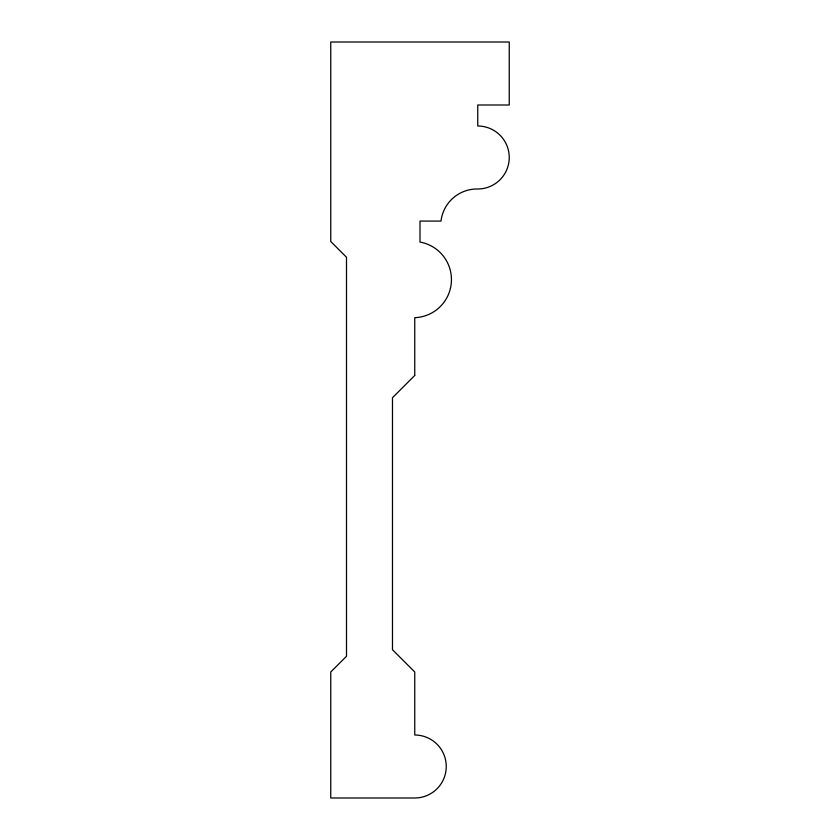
<?xml version="1.0" encoding="UTF-8"?>
<svg xmlns="http://www.w3.org/2000/svg" width="840" height="840" viewBox="0 0 840 840"><rect width="100%" height="100%" fill="white"/><g stroke="black" fill="none" stroke-linecap="round" stroke-linejoin="round"><path stroke-width="1.26" d="M414.75 375.449L392.48 397.73L392.48 649.73L414.75 672L414.75 735A31.5 31.5 0 0 1 446.25 766.5A31.5 31.5 0 0 1 414.75 798L330.75 798L330.75 672L346.5 656.25L346.5 257.25L330.75 241.5L330.75 42L509.25 42L509.25 105L477.75 105L477.75 126A31.5 31.5 0 0 1 509.25 157.49A31.5 31.5 0 0 1 477.75 188.99A36.33 36.33 0 0 0 441 221.078L420 221.078L420 242.078A38.105 38.105 0 0 1 414.75 317.678L414.75 375.449"/></g></svg>
